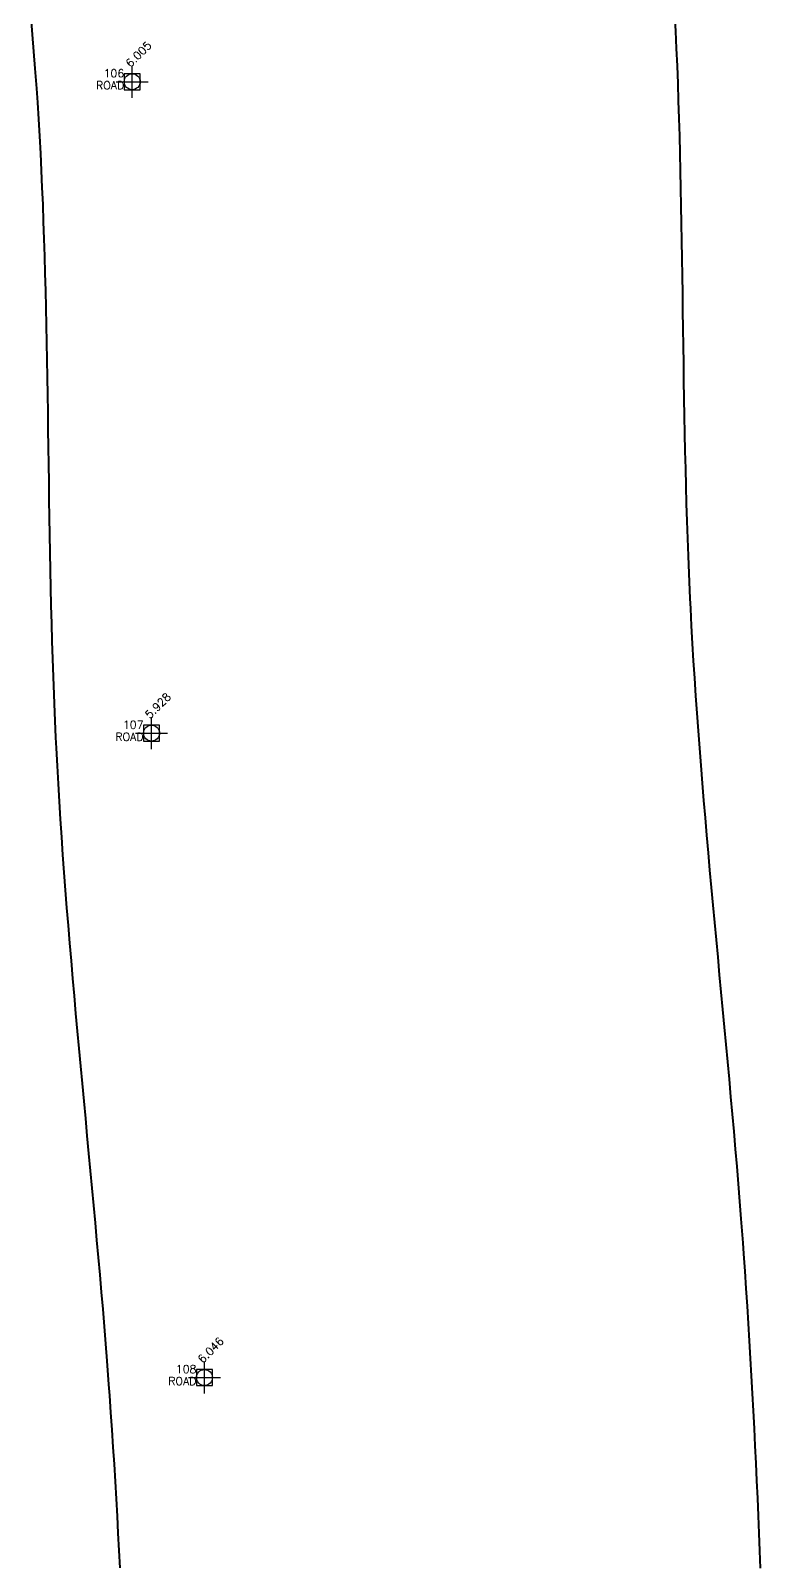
# Model space of a CAD drawing. Header units: millimetres. Extents: x 236733 to 237115, y 2579638 to 2580090.
# Drawn here: x 236956.44 to 236979.23, y 2579755.57 to 2579803.49 of the extents above; entities that cross this region are included whole.
import ezdxf
from ezdxf.enums import TextEntityAlignment as Align

# ---------------------------------------------------------------- set-up
doc = ezdxf.new("R2010")
doc.units = ezdxf.units.MM
doc.header["$MEASUREMENT"] = 0
doc.header["$PDMODE"] = 98
doc.header["$PDSIZE"] = 0.5
for name, color, linetype in [('Boundary', 6, 'Continuous'), ('Points', 7, 'Continuous'), ('Points-ELV', 6, 'Continuous'), ('Points-NUM', 4, 'Continuous'), ('Points-TXT', 3, 'Continuous')]:
    doc.layers.add(name, color=color, linetype=linetype)
doc.styles.add('romans', font='romans.shx')

# ---------------------------------------------------------------- blocks, each defined once
blk = doc.blocks.new('POINTS')
at = {"layer": 'Points'}
blk.add_line((0, 0), (0, 0), dxfattribs=at)
blk.add_point((0, 0), dxfattribs=at)
at = {"layer": 'Points-ELV', "style": 'romans'}
blk.add_attdef('ELEV', text='', height=1, rotation=45, dxfattribs=at).set_placement((0, 0), align=Align.BOTTOM_LEFT)
at = {"layer": 'Points-NUM', "style": 'romans'}
blk.add_attdef('PTNUM', text='', height=1, dxfattribs=at).set_placement((0, 0), align=Align.BOTTOM_RIGHT)
at = {"layer": 'Points-TXT', "style": 'romans'}
blk.add_attdef('DESC', text='', height=1, dxfattribs=at).set_placement((0, 0), align=Align.BOTTOM_RIGHT)

msp = doc.modelspace()

# ---------------------------------------------------------------- linework, layer by layer
at = {"layer": 'Boundary', "lineweight": 40}
for points in [[(236956.4365, 2579803.9023), (236956.4833, 2579803.3703), (236956.5277, 2579802.8392), (236956.5695, 2579802.3097), (236956.6155, 2579801.6838), (236956.6451, 2579801.2511), (236956.6788, 2579800.7203), (236956.71, 2579800.1894), (236956.7387, 2579799.6575), (236956.7652, 2579799.1246), (236956.7895, 2579798.5909), (236956.8117, 2579798.0562), (236956.8321, 2579797.5206), (236956.8507, 2579796.9841), (236956.8677, 2579796.4467), (236956.8832, 2579795.9084), (236956.8973, 2579795.3693), (236956.9102, 2579794.8293), (236956.9219, 2579794.2884), (236956.9327, 2579793.7467), (236956.9427, 2579793.2042), (236956.9519, 2579792.6608), (236956.9606, 2579792.1154), (236956.9689, 2579791.5708), (236956.9769, 2579791.0254), (236956.9847, 2579790.4793), (236956.9925, 2579789.9323), (236957.0005, 2579789.3846), (236957.0087, 2579788.8361), (236957.0173, 2579788.2869), (236957.0265, 2579787.7351), (236957.0364, 2579787.184), (236957.047, 2579786.6322), (236957.0587, 2579786.0797), (236957.0715, 2579785.5265), (236957.0855, 2579784.9726), (236957.101, 2579784.418), (236957.118, 2579783.8627), (236957.1367, 2579783.3068), (236957.1572, 2579782.7502), (236957.1797, 2579782.1917), (236957.2153, 2579781.402), (236957.2313, 2579781.0757), (236957.2604, 2579780.5193), (236957.2916, 2579779.9623), (236957.3249, 2579779.406), (236957.36, 2579778.8504), (236957.397, 2579778.2954), (236957.4356, 2579777.7411), (236957.4758, 2579777.1875), (236957.5174, 2579776.6345), (236957.5604, 2579776.0821), (236957.6047, 2579775.5304), (236957.6501, 2579774.9793), (236957.6966, 2579774.4289), (236957.744, 2579773.879), (236957.7922, 2579773.3298), (236957.8412, 2579772.7812), (236957.8908, 2579772.2332), (236957.9408, 2579771.6871), (236957.9914, 2579771.1399), (236958.0423, 2579770.5934), (236958.0934, 2579770.0475), (236958.1446, 2579769.5021), (236958.1958, 2579768.9572), (236958.247, 2579768.4129), (236958.2979, 2579767.8692), (236958.3486, 2579767.326), (236958.3988, 2579766.7834), (236958.4484, 2579766.2428), (236958.4976, 2579765.7014), (236958.546, 2579765.1606), (236958.5937, 2579764.6203), (236958.6404, 2579764.0806), (236958.6862, 2579763.5413), (236958.7308, 2579763.0025), (236958.7743, 2579762.4642), (236958.8165, 2579761.9271), (236958.8722, 2579761.1883), (236958.8966, 2579760.8526), (236958.9346, 2579760.3145), (236958.9711, 2579759.7767), (236959.0064, 2579759.2385), (236959.0404, 2579758.6999), (236959.0732, 2579758.161), (236959.1048, 2579757.6216), (236959.1353, 2579757.0819), (236959.1648, 2579756.5418), (236959.1934, 2579756.0013), (236959.221, 2579755.4604)], [(236976.5567, 2579804.0238), (236976.5838, 2579803.4783), (236976.6086, 2579802.9325), (236976.6314, 2579802.3867), (236976.6521, 2579801.8406), (236976.6711, 2579801.2945), (236976.6884, 2579800.7482), (236976.7041, 2579800.2018), (236976.7184, 2579799.6553), (236976.7314, 2579799.1086), (236976.7433, 2579798.5619), (236976.7542, 2579798.0151), (236976.7642, 2579797.4683), (236976.7735, 2579796.9214), (236976.7823, 2579796.3744), (236976.7906, 2579795.8274), (236976.7986, 2579795.2803), (236976.8064, 2579794.7333), (236976.8142, 2579794.1862), (236976.8222, 2579793.6391), (236976.8304, 2579793.092), (236976.8389, 2579792.5449), (236976.8481, 2579791.9979), (236976.8578, 2579791.4509), (236976.8684, 2579790.9039), (236976.88, 2579790.357), (236976.8926, 2579789.8101), (236976.9065, 2579789.2633), (236976.9217, 2579788.7166), (236976.9384, 2579788.17), (236976.9568, 2579787.6235), (236976.9769, 2579787.077), (236976.999, 2579786.5307), (236977.034, 2579785.754), (236977.0495, 2579785.4385), (236977.078, 2579784.8926), (236977.1086, 2579784.3469), (236977.1412, 2579783.8012), (236977.1757, 2579783.2557), (236977.212, 2579782.7103), (236977.25, 2579782.1649), (236977.2896, 2579781.6197), (236977.3307, 2579781.0746), (236977.3731, 2579780.5296), (236977.4168, 2579779.9846), (236977.4617, 2579779.4397), (236977.5077, 2579778.8949), (236977.5547, 2579778.3501), (236977.6026, 2579777.8054), (236977.6512, 2579777.2608), (236977.7005, 2579776.7162), (236977.7503, 2579776.1716), (236977.8007, 2579775.6271), (236977.8514, 2579775.0825), (236977.9023, 2579774.538), (236977.9535, 2579773.9935), (236978.0047, 2579773.4491), (236978.0558, 2579772.9046), (236978.1068, 2579772.3601), (236978.1576, 2579771.8156), (236978.208, 2579771.271), (236978.258, 2579770.7265), (236978.3074, 2579770.1819), (236978.3562, 2579769.6372), (236978.4043, 2579769.0926), (236978.4515, 2579768.5478), (236978.4977, 2579768.003), (236978.5429, 2579767.4582), (236978.5869, 2579766.9133), (236978.6296, 2579766.3683), (236978.686, 2579765.621), (236978.711, 2579765.278), (236978.7494, 2579764.7327), (236978.7865, 2579764.1874), (236978.8222, 2579763.642), (236978.8566, 2579763.0964), (236978.8898, 2579762.5509), (236978.9218, 2579762.0052), (236978.9527, 2579761.4594), (236978.9825, 2579760.9136), (236979.0113, 2579760.3677), (236979.0392, 2579759.8218), (236979.0661, 2579759.2758), (236979.0923, 2579758.7297), (236979.1176, 2579758.1836), (236979.1422, 2579757.6374), (236979.1662, 2579757.0912), (236979.1895, 2579756.5449), (236979.2123, 2579755.9986), (236979.2346, 2579755.4522)]]:
    msp.add_lwpolyline(points, dxfattribs=at)

# ---------------------------------------------------------------- block references
at = {"layer": 'Points', "linetype": 'Continuous'}
ref = msp.add_blockref('POINTS', (236959.608, 2579801.896, 6.005), dxfattribs=at)
ref.add_attrib('PTNUM', '106', dxfattribs={"layer": 'Points-NUM', "height": 0.25, "style": 'romans'}).set_placement((236959.358, 2579801.9585, 6.005), align=Align.BOTTOM_RIGHT)
ref.add_attrib('DESC', 'ROAD', dxfattribs={"layer": 'Points-TXT', "height": 0.25, "style": 'romans'}).set_placement((236959.358, 2579801.5835, 6.005), align=Align.BOTTOM_RIGHT)
ref.add_attrib('ELEV', '6.005', dxfattribs={"layer": 'Points-ELV', "height": 0.25, "rotation": 45, "style": 'romans'}).set_placement((236959.608, 2579802.271, 6.005), align=Align.BOTTOM_LEFT)
ref = msp.add_blockref('POINTS', (236960.212, 2579781.543, 5.928), dxfattribs=at)
ref.add_attrib('PTNUM', '107', dxfattribs={"layer": 'Points-NUM', "height": 0.25, "style": 'romans'}).set_placement((236959.962, 2579781.6055, 5.928), align=Align.BOTTOM_RIGHT)
ref.add_attrib('DESC', 'ROAD', dxfattribs={"layer": 'Points-TXT', "height": 0.25, "style": 'romans'}).set_placement((236959.962, 2579781.2305, 5.928), align=Align.BOTTOM_RIGHT)
ref.add_attrib('ELEV', '5.928', dxfattribs={"layer": 'Points-ELV', "height": 0.25, "rotation": 45, "style": 'romans'}).set_placement((236960.212, 2579781.918, 5.928), align=Align.BOTTOM_LEFT)
ref = msp.add_blockref('POINTS', (236961.864, 2579761.41, 6.046), dxfattribs=at)
ref.add_attrib('PTNUM', '108', dxfattribs={"layer": 'Points-NUM', "height": 0.25, "style": 'romans'}).set_placement((236961.614, 2579761.4725, 6.046), align=Align.BOTTOM_RIGHT)
ref.add_attrib('DESC', 'ROAD', dxfattribs={"layer": 'Points-TXT', "height": 0.25, "style": 'romans'}).set_placement((236961.614, 2579761.0975, 6.046), align=Align.BOTTOM_RIGHT)
ref.add_attrib('ELEV', '6.046', dxfattribs={"layer": 'Points-ELV', "height": 0.25, "rotation": 45, "style": 'romans'}).set_placement((236961.864, 2579761.785, 6.046), align=Align.BOTTOM_LEFT)

doc.saveas('drawing.dxf')
